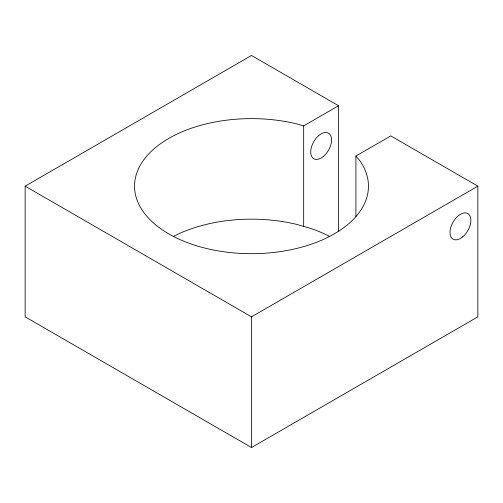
<?xml version="1.0" encoding="UTF-8"?>
<svg xmlns="http://www.w3.org/2000/svg" width="503" height="503" viewBox="0 0 503 503"><rect width="100%" height="100%" fill="white"/><g stroke="black" fill="none" stroke-linecap="round" stroke-linejoin="round"><path stroke-width="0.75" d="M355.904 216.51L355.904 156.037L390.793 135.898L477.85 186.16L477.85 316.84L251.5 447.525L25.15 316.84L25.15 186.16L251.5 55.475L338.557 105.737L338.557 231.726M355.904 156.037L359.557 160.319A116.96 67.528 0 0 1 266.766 253.11A116.96 67.528 0 0 1 135.54 177.345A116.96 67.528 0 0 1 296.261 123.769L303.667 125.882L338.557 105.737M25.15 186.16L251.5 316.84L477.85 186.16M303.667 125.882L303.667 226.407M251.5 316.84L251.5 447.525M173.372 236.435A116.96 67.528 0 0 1 296.261 224.294L309.98 228.205A116.96 67.528 0 0 1 329.628 236.435M462.685 236.856A14.776 8.532 -60 0 0 468.155 213.781A14.776 8.532 -60 0 0 450.481 228.469A14.776 8.532 -60 0 0 462.685 236.856M323.391 156.433A14.776 8.532 -60 0 0 328.861 133.358A14.776 8.532 -60 0 0 311.187 148.052A14.776 8.532 -60 0 0 323.391 156.433"/></g></svg>
